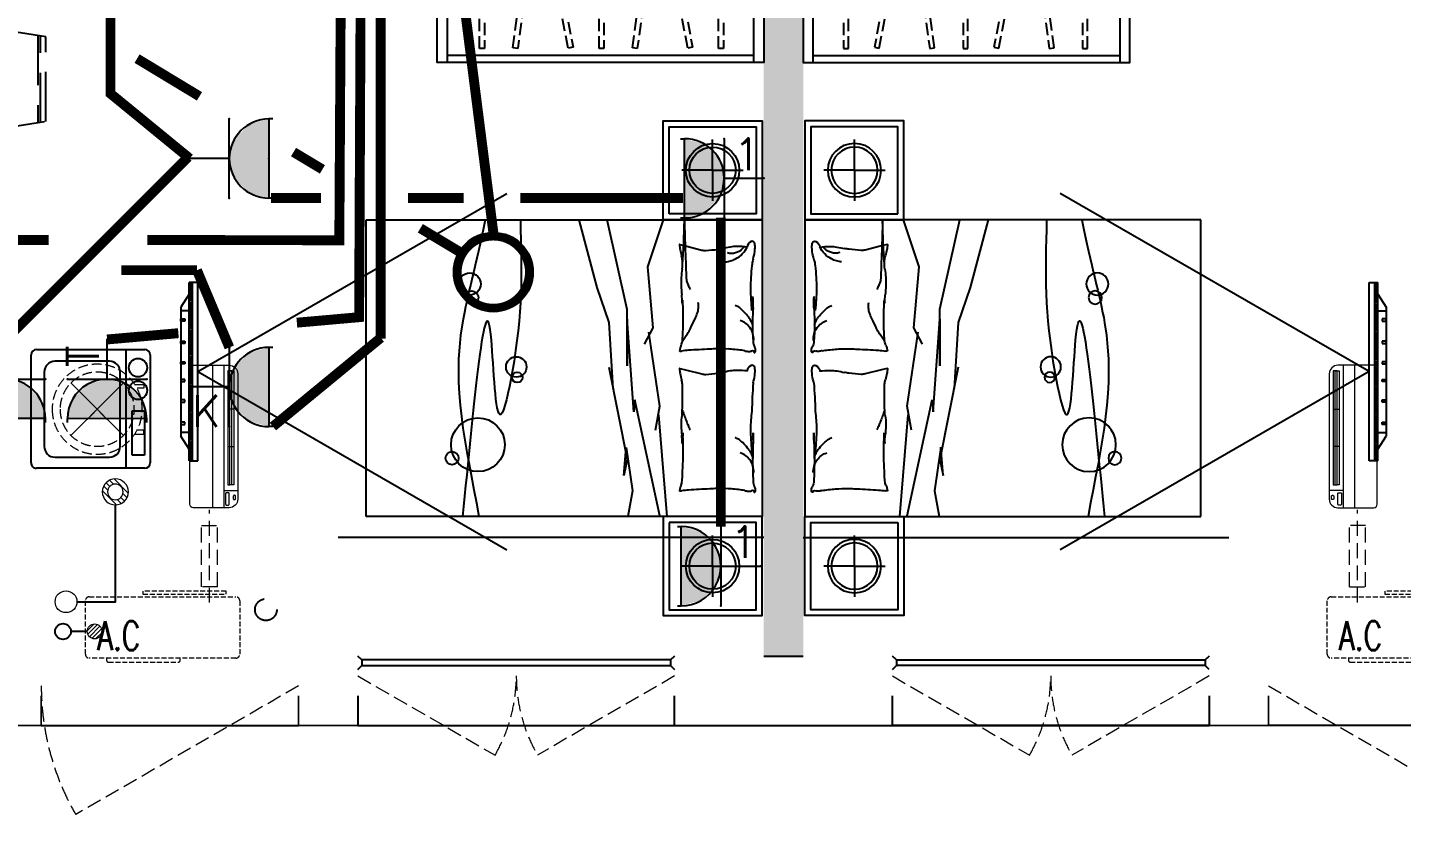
# Model space of a CAD drawing. Extents: x 5031545 to 5313844, y -886381 to -283477.
# Drawn here: x 5252972 to 5259914, y -788064 to -784087 of the extents above; entities that cross this region are included whole.
import ezdxf
from ezdxf.enums import TextEntityAlignment as Align

# ---------------------------------------------------------------- set-up
doc = ezdxf.new("R2010")
doc.units = 0
doc.header["$LTSCALE"] = 1000
doc.header["$MEASUREMENT"] = 0
for name, pattern in [('$1$DASH', [0.35, 0.25, -0.1]), ('3.5方案汇报，与郭总、侯月琴确定户型_t8$0$高层_t8$0$DASH', [0.35, 0.25, -0.1]), ('A户型$0$DASH', [0.35, 0.25, -0.1]), ('DASH', [0.35, 0.25, -0.1]), ('HIDDEN', [0.375, 0.25, -0.125])]:
    doc.linetypes.add(name, pattern=pattern)
doc.layers.get('0').update_dxf_attribs({"linetype": 'CONTINUOUS'})
for name, color, linetype in [('$RECOVER_210609100354-0', 7, 'CONTINUOUS'), ('$RECOVER_210609100354-25', 7, 'CONTINUOUS'), ('3-栏杆1', 252, 'CONTINUOUS'), ('3.5方案汇报，与郭总、侯月琴确定户型_t8$0$2020.03.04 -1安徽标准化洋房户型(UA）_t8_t8$0$A-家具-FURN', 251, 'CONTINUOUS'), ('3.5方案汇报，与郭总、侯月琴确定户型_t8$0$2020.03.04 -1安徽标准化洋房户型(UA）_t8_t8$0$fur', 252, 'CONTINUOUS'), ('3.5方案汇报，与郭总、侯月琴确定户型_t8$0$2020.03.04 -1安徽标准化洋房户型(UA）_t8_t8$0$FURN', 252, 'CONTINUOUS'), ('3.5方案汇报，与郭总、侯月琴确定户型_t8$0$2020.03.04 -1安徽标准化洋房户型(UA）_t8_t8$0$看线', 154, 'CONTINUOUS'), ('3.5方案汇报，与郭总、侯月琴确定户型_t8$0$高层_t8$0$LS-家具-LB', 8, 'CONTINUOUS'), ('5fur', 175, 'CONTINUOUS'), ('EQUIP-插座', 3, 'CONTINUOUS'), ('EQUIP-照明', 3, 'CONTINUOUS'), ('LS-家具-LB', 8, 'CONTINUOUS'), ('LVTRY', 252, 'CONTINUOUS'), ('VPIPE-凝结', 150, 'CONTINUOUS'), ('VPIPE-雨水', 4, 'DASH'), ('WIRE-安防', 4, 'CONTINUOUS'), ('WIRE-插座', 2, 'CONTINUOUS'), ('WIRE-照明', 2, 'CONTINUOUS'), ('保温', 6, 'CONTINUOUS'), ('看线', 185, 'CONTINUOUS')]:
    doc.layers.add(name, color=color, linetype=linetype)
for name, color, linetype, lineweight in [('EQUIP_地漏', 7, 'CONTINUOUS', 18), ('VPIPE-废水', 31, 'TG_F', 18), ('WINDOW', 146, 'CONTINUOUS', 20), ('平面-空调室内机', 176, 'CONTINUOUS', 9), ('平面-空调预留孔', 252, 'CONTINUOUS', 15)]:
    doc.layers.add(name, color=color, linetype=linetype, lineweight=lineweight)
doc.styles.add('_TCH_DIM', font='SIMPLEX', dxfattribs={"bigfont": 'GBCBIG'})
doc.styles.add('_TEL_DIM', font='simplex.shx', dxfattribs={"width": 0.8, "height": 3.5, "bigfont": 'hztxt.shx'})
doc.styles.get("Standard").update_dxf_attribs({"font": 'gbenor.shx', "bigfont": 'gbcbig.shx'})
doc.styles.add('TG_LINETYPE', font='SIMPLEX', dxfattribs={"width": 0.8, "height": 3, "bigfont": 'HZTXT'})
doc.linetypes.add('TG_F', pattern='A,2,-0.3,["F",TG_LINETYPE,S=0.1,R=0,X=-0.23,Y=-0.15],0', length=2.3)

# ---------------------------------------------------------------- blocks, each defined once
blk = doc.blocks.new('$equip$00001150')
at = {"const_width": 0.1}
blk.add_lwpolyline([(-0.45, 0, 1), (0.45, 0, 1)], format="xyb", close=True, dxfattribs=at)
blk.add_circle((0, 0), 0.5)
at = {"flags": 9}
blk.add_attdef('A', (0, 0), '', height=0.00002, dxfattribs=at)
blk = doc.blocks.new('$equip$00001237')
for p, q in [((-0.5, 1.05), (-0.5, 1)), ((0.5, 1.05), (0.5, 1)), ((-0.5, 1), (0.5, 1)), ((0.5, 0.5), (-0.5, 0.5)), ((0, 0.5), (0, 0))]:
    blk.add_line(p, q)
blk.add_arc((0, 1), 0.5, 180, 0)
for p in [(0, 1), (-0.5, 0.5), (0.5, 0.5), (0, 0)]:
    blk.add_point(p)
for points in [[(0.433, 0.75), (-0.433, 0.75), (0.5, 1), (-0.5, 1)], [(0.25, 0.567), (-0.25, 0.567), (0.433, 0.75), (-0.433, 0.75)], [(0, 0.5), (0, 0.5), (0.25, 0.567), (-0.25, 0.567)]]:
    blk.add_solid(points)
at = {"flags": 9}
blk.add_attdef('A', (0, 0), '', height=0.00002, dxfattribs=at)
blk = doc.blocks.new('$equip$00001764')
for p, q in [((-0.5, 1.05), (-0.5, 1)), ((0.5, 1.05), (0.5, 1)), ((-0.5, 1), (0.5, 1)), ((0.5, 0.5), (-0.5, 0.5)), ((0, 0.5), (0, 0))]:
    blk.add_line(p, q)
blk.add_arc((0, 1), 0.5, 180, 0)
for p in [(-0.5, 0.5), (0.5, 0.5), (0, 0)]:
    blk.add_point(p)
for points in [[(0.433, 0.75), (-0.433, 0.75), (0.5, 1), (-0.5, 1)], [(0.25, 0.567), (-0.25, 0.567), (0.433, 0.75), (-0.433, 0.75)], [(0, 0.5), (0, 0.5), (0.25, 0.567), (-0.25, 0.567)]]:
    blk.add_solid(points)
at = {"color": 7, "style": '_TEL_DIM'}
blk.add_attdef('$TEXT$', text='', height=0.4, dxfattribs=at).set_placement((0.303, 0.211), align=Align.MIDDLE_CENTER)
at = {"color": 7, "style": '_TEL_DIM', "flags": 1}
blk.add_attdef('A', text='', height=0.00002, dxfattribs=at).set_placement((0, 0), align=Align.MIDDLE_CENTER)
blk = doc.blocks.new('RECTANG')
for p, q in [((1, 1), (0, 1)), ((0, 1), (0, 0)), ((1, 0), (1, 1)), ((0, 0), (1, 0))]:
    blk.add_line(p, q)
blk = doc.blocks.new('洗衣机')
at = {"layer": 'LVTRY'}
for p, q in [((3791567.4, 243472.1), (3791021, 243472.1)), ((3791116.5, 243472.1), (3791116.5, 242871.5)), ((3790993.7, 243444.5), (3790993.7, 242899.1)), ((3791199, 243412.7), (3791474.9, 243412.7)), ((3791594.6, 242899.1), (3791594.6, 243444.5)), ((3791145.1, 242982.5), (3791145.1, 243358)), ((3791528.8, 243358), (3791528.8, 242982.5)), ((3791474.9, 242927.8), (3791199, 242927.8)), ((3791021, 242871.5), (3791567.4, 242871.5))]:
    blk.add_line(p, q, dxfattribs=at)
at = {"layer": 'LVTRY', "extrusion": (0, 0, -1)}
for centre, major_axis, start_param, end_param in [((3791021, 243444.5), (0, 27.6), -1.570796, 0), ((3791567.4, 243444.5), (0, 27.6), 0, 1.570796), ((3791055.1, 243379.8), (0, 46.9), 3.141593, 9.424778), ((3791199, 243358), (0, 54.7), 4.712389, 6.283185), ((3791474.9, 243358), (0, 54.7), 0, 1.570796), ((3791055.1, 243265.7), (0, 46.9), 3.141593, 9.424778), ((3791199, 242982.5), (0, 54.7), 3.141593, 4.712389), ((3791474.9, 242982.5), (0, 54.7), 1.570796, 3.141593), ((3791021, 242899.1), (0, 27.6), 3.141593, 4.712389), ((3791567.4, 242899.1), (0, 27.6), 1.570796, 3.141593)]:
    blk.add_ellipse(centre, major_axis=major_axis, ratio=0.986385, start_param=start_param, end_param=end_param, dxfattribs=at)
at = {"layer": 'LVTRY', "xscale": 63.25620569481588, "yscale": 224.5369532744355, "zscale": 64.12934308941763, "rotation": 180}
blk.add_blockref('RECTANG', (3791085.2, 243162.4), dxfattribs=at)
blk = doc.blocks.new('dnfhfn')
at = {"color": 252, "linetype": '$1$DASH', "ltscale": 0.2}
for p, q in [((101.9, 462.7, 0), (121.9, 462.7, 0)), ((101.9, 417.2, 0), (101.9, 462.7, 0)), ((121.9, 462.7, 0), (121.9, 429, 0)), ((353.1, 462.7, 0), (333.1, 462.7, 0)), ((333.1, 462.7, 0), (333.1, 429, 0)), ((353.1, 417.2, 0), (353.1, 462.7, 0))]:
    blk.add_line(p, q, dxfattribs=at)
at = {"color": 252, "linetype": '$1$DASH', "ltscale": 0.2, "elevation": 0}
for points in [[(94.9, 360.1), (94.9, 360.1), (360.1, 94.9), (360.1, 94.9)], [(360.1, 360.1), (94.9, 94.9), (94.9, 94.9), (360.1, 360.1)]]:
    blk.add_lwpolyline(points, close=True, dxfattribs=at)
at = {"color": 252, "linetype": '$1$DASH', "ltscale": 0.2}
for radius in [227.5, 187.5]:
    blk.add_circle((227.5, 227.5, 0), radius, dxfattribs=at)
blk = doc.blocks.new('ASDFSD')
at = {"layer": '3-栏杆1', "color": 5}
for p, q in [((681762.6, 334937.5), (681742.3, 334955.3)), ((681742.3, 334955.3), (681762.6, 334937.5)), ((683322.1, 334937.5), (683342.3, 334955.3)), ((683342.3, 334955.3), (683322.1, 334937.5)), ((681742.3, 334888.4), (681762.6, 334908.3)), ((683322.1, 334937.5), (681762.6, 334937.5)), ((681762.6, 334937.5), (681762.6, 334908.3)), ((681762.6, 334908.2), (683322.1, 334908.2)), ((683322.1, 334937.5), (683322.1, 334908.3)), ((683322.1, 334908.3), (683342.3, 334888.4)), ((683342.3, 334888.4), (683322.1, 334908.3))]:
    blk.add_line(p, q, dxfattribs=at)
blk = doc.blocks.new('$TwtSys$00000543')
at = {"color": 252}
for p, q in [((-93.6, -8.5), (8.5, 93.6)), ((-8.5, -93.6), (93.6, 8.5)), ((12.5, 55), (41.7, 84.2)), ((39.9, 39.9), (66.5, 66.5)), ((55, 12.5), (84.2, 41.7)), ((-84.2, -41.7), (-55, -12.5)), ((-66.5, -66.5), (-39.9, -39.9)), ((-41.7, -84.2), (-12.5, -55))]:
    blk.add_line(p, q, dxfattribs=at)
for radius in [94, 56.4]:
    blk.add_circle((0, 0), radius, dxfattribs=at)
blk = doc.blocks.new('dongkong')
at = {"layer": '平面-空调预留孔', "color": 8, "linetype": 'HIDDEN', "ltscale": 0.3}
for p, q in [((-603796, 210899.9), (-603796, 210431.5)), ((-603836, 210821), (-603836, 210510.8)), ((-603836, 210821), (-603756, 210821)), ((-603756, 210821), (-603756, 210510.8))]:
    blk.add_line(p, q, dxfattribs=at)
blk.add_lwpolyline([(-603756, 210510.8), (-603836, 210510.8)], dxfattribs=at)
blk = doc.blocks.new('A$C001338C2')
at = {"color": 8}
for p, q in [((845, 303.6), (55, 303.6)), ((109.1, 214.8), (109.1, 303.6)), ((0, 248.6), (0, 22)), ((900, 22), (900, 248.6)), ((22, 0), (878, 0))]:
    blk.add_line(p, q, dxfattribs=at)
at = {"color": 8, "lineweight": 5}
for p, q in [((864.6, 278.7), (144.5, 278.7)), ((144.5, 278.7), (144.5, 265.8)), ((387, 278.7), (144.5, 278.7)), ((144.5, 278.7), (144.5, 252.9)), ((144.5, 265.8), (864.6, 265.8)), ((387, 239.9), (387, 278.7)), ((864.6, 278.7), (622, 278.7)), ((622, 278.7), (622, 239.9)), ((864.6, 252.9), (864.6, 278.7)), ((864.6, 265.8), (864.6, 239.9)), ((900, 214.8), (0, 214.8)), ((144.5, 239.9), (144.5, 252.9)), ((144.5, 252.9), (864.6, 252.9)), ((864.6, 239.9), (144.5, 239.9)), ((622, 239.9), (387, 239.9)), ((900, 143.2), (0, 143.2))]:
    blk.add_line(p, q, dxfattribs=at)
at = {"color": 8}
for points in [[(73.1, 275), (56.8, 275, -0.414214), (51.3, 280.5), (51.3, 283.4, -0.414214), (56.8, 288.9), (73.1, 288.9, -0.414214), (78.6, 283.4), (78.6, 280.5, -0.414214)], [(89.2, 226.4), (22.2, 226.4, -0.414214), (16.7, 231.9), (16.7, 243.1, -0.414214), (22.2, 248.6), (89.2, 248.6, -0.414214), (94.7, 243.1), (94.7, 231.9, -0.414214)]]:
    blk.add_lwpolyline(points, format="xyb", close=True, dxfattribs=at)
for centre, radius, start, end in [((55, 248.6), 55, 90, 180), ((845, 248.6), 55, 360, 90), ((22, 22), 22, 180, 270), ((878, 22), 22, 270, 360)]:
    blk.add_arc(centre, radius, start, end, dxfattribs=at)
blk = doc.blocks.new('$TwtSys$00000141')
at = {"color": 1}
for p, q in [((-47.1, 3.8), (-5, 45.9)), ((-47.1, 3.8), (-5, 45.9)), ((-43.6, -17.5), (17.5, 43.6)), ((-43.6, -17.5), (17.5, 43.6)), ((-33.2, -33.2), (33.2, 33.2)), ((-33.2, -33.2), (33.2, 33.2)), ((-16.2, -43.5), (43.8, 16.4)), ((-16.2, -43.5), (43.8, 16.4)), ((5.7, -46.1), (46.1, -5.7)), ((5.7, -46.1), (46.1, -5.7))]:
    blk.add_line(p, q, dxfattribs=at)
blk.add_circle((0, 0), 47, dxfattribs=at)
blk.add_circle((0, 0), 47, dxfattribs=at)
blk = doc.blocks.new('rtyryrtyeeretee')
at = {"layer": '平面-空调预留孔', "color": 252, "linetype": 'DASH', "ltscale": 0.1}
for p, q in [((669748.9, 343882), (669748.9, 343872)), ((669758.9, 343862), (670111.7, 343862)), ((670121.7, 343872), (670121.7, 343882))]:
    blk.add_line(p, q, dxfattribs=at)
blk.add_lwpolyline([(670402, 343882), (669662, 343882, -0.414214), (669642, 343902), (669642, 344172, -0.414214), (669662, 344192), (670402, 344192, -0.414214), (670422, 344172), (670422, 343902, -0.414214)], format="xyb", close=True, dxfattribs=at)
blk.add_lwpolyline([(670352.8, 344221.1), (669933, 344221.1), (669933, 344206), (670352.8, 344206)], close=True, dxfattribs=at)
for centre, start, end in [((669758.9, 343872), 180, 270), ((670111.7, 343872), 270, 0)]:
    blk.add_arc(centre, 10, start, end, dxfattribs=at)
at = {"layer": '平面-空调预留孔', "color": 252, "linetype": 'DASH', "ltscale": 0.1, "style": '_TCH_DIM', "width": 0.705882}
blk.add_text('A.C', height=146.88, dxfattribs=at).set_placement((669701.4, 343921.6))
blk = doc.blocks.new('VDVDVDCZSCCS')
at = {"layer": '保温', "linetype": 'Continuous', "ltscale": 10}
h = blk.add_hatch(dxfattribs=at)
h.set_pattern_fill('HEX', color=251, scale=10, angle=90, style=0)
h.set_pattern_definition([(90, (0, 0), (-16.49778, 1e-15), [9.525, -19.05]), (210, (0, 0), (8.24889, -14.2874966), [9.525, -19.05]), (150, (6e-16, 9.525), (-8.24889, -14.2874966), [9.525, -19.05])])
h.paths.add_polyline_path([(548416.7, 364923.7), (548616.7, 364923.7), (548616.7, 368523.7), (548416.7, 368523.7)])
at = {"layer": '保温', "color": 251, "linetype": 'Continuous', "ltscale": 10}
blk.add_line((548416.6, 364923.7), (548616.6, 364923.7), dxfattribs=at)
blk = doc.blocks.new('VDGVDVXVE')
at = {"layer": '5fur', "color": 252, "linetype": 'A户型$0$DASH'}
for p, q in [((584026.5, 365793), (584026.5, 365353.8)), ((584039.8, 365356), (584039.8, 365790.9))]:
    blk.add_line(p, q, dxfattribs=at)
blk.add_lwpolyline([(583813.2, 365320.6), (584066.5, 365360.2), (584066.5, 365786.9), (583813.1, 365826.4)], dxfattribs=at)
blk = doc.blocks.new('3.5方案汇报，与郭总、侯月琴确定户型_t8$0$2020.03.04 -1安徽标准化洋房户型(UA）_t8_t8$0$A-F-Bed1500-4')
for p, q in [((-750, 0), (750, 0)), ((-750, -2000), (-750, 0)), ((750, 0), (750, -2000)), ((750, -2000), (-750, -2000))]:
    blk.add_line(p, q)
at = {"color": 251}
for p, q in [((-617.8, -386.2), (-597.1, -303.6)), ((8.5, -386.2), (29.2, -303.6)), ((-625.3, -416.2), (-617.8, -386.2)), ((1, -416.2), (8.5, -386.2)), ((750, -478.8), (236.2, -522.2)), ((-511.9, -577.2), (-750, -498.5)), ((-203.9, -549.7), (-511.9, -577.2)), ((-121.4, -593.7), (-203.9, -549.7)), ((192.2, -516.7), (-181.9, -571.7)), ((746.3, -516.7), (159.2, -643.1)), ((313.2, -538.7), (192.2, -516.7)), ((-297.4, -681.6), (-750, -781.9)), ((-11.3, -681.6), (-297.4, -681.6)), ((219.7, -648.6), (-247.9, -681.6)), ((-247.9, -681.6), (-11.3, -681.6)), ((-5.8, -775.1), (461.8, -681.6)), ((159.2, -643.1), (219.7, -648.6)), ((399.8, -687.1), (619.8, -654.1)), ((542.8, -698.1), (399.8, -687.1)), ((461.8, -681.6), (542.8, -698.1)), ((619.8, -654.1), (750, -678.8)), ((-231.4, -775.1), (103.3, -753.3)), ((-407.4, -835.5), (-231.4, -775.1)), ((-750, -926.6), (-407.4, -835.5))]:
    blk.add_line(p, q, dxfattribs=at)
for points in [[(-221.2, -48.4, 0.027842), (-245, -59.1, 0.048685), (-257.6, -67.1, 0.023666), (-285.5, -91.5, 0.031223), (-304.5, -112.2, 0.046801), (-309.6, -119.9, 0.023191), (-317.6, -136.6)], [(-139.2, -42.8, 0.088153), (-173.8, -46.3, 0.088153), (-205, -61.5, 0.077547), (-226.6, -83.1, 0.077547), (-240.7, -110.3)], [(-135.5, -403.1, 0.016108), (-174.4, -376.8, 0.024599), (-201.2, -361.8, 0.009477), (-250.3, -338.5, 0.015937), (-280.1, -326.1, 0.072521), (-296.4, -322.5, 0.033339), (-332.7, -322.4)], [(-521.7, -401.5, 0.009729), (-744.4, -392.5, 0.002723), (-441.6, -382.4, 0.007971), (-419.8, -373.4, 0.007971), (-398.4, -363.6)], [(213.5, -401.5, 0.009729), (240.8, -392.5, 0.009729), (267.7, -382.4, 0.007971), (289.4, -373.4, 0.007971), (310.9, -363.6)]]:
    blk.add_lwpolyline(points, format="xyb", dxfattribs=at)
for centre, radius in [((-6.3, -1241.9), 51.6), ((46.1, -1236.6), 26.2), ((386.6, -1435.5), 135.8), ((-425.4, -1477.4), 55.7), ((-357.3, -1467), 33.5), ((454.7, -1566.4), 33.1)]:
    blk.add_circle(centre, radius, dxfattribs=at)
for centre, radius, start, end in [((-628.3, -50), 13.1, 101.27238, 206.58052), ((-609.5, -40.6), 34.2, 206.58052, 265.59979), ((-613.2, -125.8), 90.4, 90, 101.27238), ((-613.2, -196.5), 161.1, 81.56281, 90), ((-634.3, -338.6), 304.8, 74.25602, 81.56281), ((-485.9, 187.9), 242.2, 254.25602, 262.45315), ((-402.1, 1074.8), 1132.9, 264.1433, 270.00126), ((-402.1, 990.8), 1049, 270, 276.0867), ((-335.3, -196.9), 152.4, 92.53859, 100.18988), ((-468.1, -1934), 1890.1, 84.61873, 86.78996), ((-329.2, -334), 289.7, 85.19815, 92.53859), ((-231.9, 824.8), 873.2, 265.19815, 269.42426), ((-225.6, 1445.8), 1494.3, 269.42426, 271.90789), ((-203.2, 772.7), 820.8, 271.90789, 275.25919), ((-132.9, 9.1), 53.9, 275.25919, 300.65125), ((-90.7, -62.2), 28.9, 85.69746, 120.65125), ((-90.4, -58.4), 25.1, 68.2117, 85.69746), ((-72.2, -48.6), 15.6, 158.0096, 201.42098), ((-82.7, -44.4), 4.28, 78.10694, 158.0096), ((-117.3, -66.3), 32.8, 351.86652, 21.42098), ((-81.3, -37.9), 2.32, 258.10694, 19.56397), ((-82.4, -38.3), 3.42, 19.56397, 68.2117), ((-2.1, -50), 13.1, 101.27238, 206.58052), ((16.8, -40.6), 34.2, 206.58052, 265.59979), ((13, -125.8), 90.4, 90, 101.27238), ((13, -196.5), 161.1, 81.56281, 90), ((-8, -338.6), 304.8, 74.25602, 81.56281), ((347.8, 4073.2), 4127.5, 266.20601, 268.19145), ((307.2, 624.5), 682.7, 262.45315, 270), ((307.2, 990.8), 1049, 270, 276.0867), ((338.9, -334), 289.7, 85.19815, 92.53859), ((498.7, 6156.8), 6203.8, 268.40567, 269.60458), ((436.3, 824.8), 873.2, 265.19815, 269.42426), ((653.8, -374.1), 391.6, 128.38857, 133.81151), ((458.3, -127.3), 76.8, 117.23959, 128.38857), ((362.3, 474.1), 529.3, 276.0867, 280.18988), ((530.3, -267.1), 234, 110.86028, 117.23959), ((442.5, 1445.8), 1494.3, 269.42426, 271.90789), ((521.6, -141.7), 99.2, 126.08636, 143.82335), ((521.6, -141.7), 99.2, 105.93524, 126.08636), ((443.4, 2582.7), 2630.7, 271.06466, 272.93655), ((521.6, -141.7), 99.2, 85.78412, 105.93524), ((573.2, 9.1), 53.9, 275.25919, 300.65125), ((615.4, -62.2), 28.9, 85.69746, 120.65125), ((615.7, -58.4), 25.1, 68.2117, 85.69746), ((633.9, -48.6), 15.6, 158.0096, 201.42098), ((588.9, -66.3), 32.8, 351.86652, 21.42098), ((623.5, -44.4), 4.28, 78.10694, 158.0096), ((624.8, -37.9), 2.32, 258.10694, 19.56397), ((623.8, -38.3), 3.42, 19.56397, 68.2117), ((-123.4, -127.8), 491.8, 173.76764, 180), ((-411.2, -127.8), 204, 180, 189.68437), ((-666.9, -163.1), 89.9, 41.44291, 53.73593), ((-676.3, -199.1), 139.9, 45.09762, 62.79641), ((-639, -138.5), 52.6, 25.35512, 41.44291), ((-728, -180.6), 151.1, 21.81492, 25.35512), ((-778.6, -200.9), 205.6, 18.7799, 21.81492), ((-637.1, -152.8), 56.2, 0, 18.7799), ((-676.3, -199.1), 139.9, 27.39883, 45.09762), ((-676.3, -199.1), 139.9, 16.51498, 27.39883), ((814.4, -224.8), 913.1, 172.3191, 176.63125), ((106.1, -129.3), 198.3, 167.89054, 172.3191), ((-328.3, -36.1), 246, 347.89054, 351.86652), ((502.9, -127.8), 491.8, 173.76764, 180), ((215.1, -127.8), 204, 180, 189.68437), ((534.8, -214.8), 200.2, 151.68324, 156.99723), ((402, -143.2), 49.3, 140.96506, 151.68324), ((538.6, -254), 225.2, 133.81151, 140.96506), ((521.6, -141.7), 99.2, 143.82335, 161.56035), ((1520.6, -224.8), 913.1, 172.3191, 176.63125), ((812.3, -129.3), 198.3, 167.89054, 172.3191), ((377.8, -36.1), 246, 347.89054, 351.86652), ((257.2, -13.7), 882, 189.68437, 192.19838), ((-914.9, -267.1), 317.1, 8.00505, 12.19838), ((-672.5, -152.8), 91.5, 345.31489, 0), ((-676.3, -199.1), 139.9, 5.63113, 16.51498), ((580.5, -211.1), 678.7, 176.63125, 181.63309), ((883.5, -13.7), 882, 189.68437, 192.19838), ((-288.6, -267.1), 317.1, 8.00505, 12.19838), ((1286.7, -211.1), 678.7, 176.63125, 181.63309), ((-1253.2, -314.6), 658.8, 2.66488, 8.00505), ((1266.7, -191.5), 1365.2, 181.63309, 183.05496), ((13519.6, 462.4), 13635.6, 183.05496, 183.50486), ((-627, -314.6), 658.8, 2.66488, 8.00505), ((1972.9, -191.5), 1365.2, 181.63309, 183.05496), ((14225.8, 462.4), 13635.6, 183.05496, 183.50486), ((-662.8, -287.2), 67.7, 345.95481, 2.66488), ((-36.5, -287.2), 67.7, 345.95481, 2.66488), ((-624.4, -416.4), 0.917, 165.95506, 274.08294), ((-643.6, -147.3), 270.8, 274.08294, 279.4841), ((-636.8, -187.8), 229.7, 279.4841, 287.38641), ((-532.4, -521.2), 119.7, 96.43405, 107.38641), ((-529.5, -547.2), 145.9, 78.44144, 96.43405), ((-433.2, 75.2), 484.2, 262.03917, 271.8979), ((-484.5, 994.5), 1404.8, 272.74906, 274.61758), ((-273.5, -1618.3), 1216.5, 92.60963, 94.61758), ((-244.8, -6117.7), 5718.5, 89.71346, 90.97038), ((-321, -340.7), 62.9, 250.78629, 262.77597), ((-222.1, -1563.3), 1164, 86.42603, 89.71346), ((-158.6, -547.2), 145.9, 77.13096, 86.42603), ((-136.2, -449.1), 45.3, 62.71588, 77.13096), ((-80.3, -340.6), 76.7, 242.71588, 253.77885), ((-77.3, -330.3), 87.5, 253.77885, 262.87961), ((230.2, -351.5), 321.2, 183.50486, 189.99836), ((-87.9, -415.8), 1.32, 262.87961, 343.30223), ((-105.2, -410.6), 19.3, 343.30223, 9.99836), ((1.9, -416.4), 0.917, 165.95506, 274.08294), ((-17.3, -147.3), 270.8, 274.08294, 279.4841), ((-10.6, -187.8), 229.7, 279.4841, 287.38641), ((93.9, -521.2), 119.7, 96.43405, 107.38641), ((135.8, -2065.3), 1664, 86.58211, 91.90513), ((281, -178.9), 230.1, 258.44144, 272.74906), ((224.7, 994.5), 1404.8, 272.74906, 274.61758), ((423.3, -6117.7), 5718.5, 89.71346, 90.97038), ((412.3, 653.9), 1057.4, 265.3453, 268.26839), ((435.7, -1618.3), 1216.5, 92.60963, 94.61758), ((446.1, -1563.3), 1164, 86.42603, 89.71346), ((495.2, -1386.3), 985.1, 85.05951, 88.63568), ((570, -449.1), 45.3, 62.71588, 77.13096), ((625.9, -340.6), 76.7, 242.71588, 253.77885), ((628.9, -330.3), 87.5, 253.77885, 262.87961), ((936.3, -351.5), 321.2, 183.50486, 189.99836), ((618.2, -415.8), 1.32, 262.87961, 343.30223), ((601, -410.6), 19.3, 343.30223, 9.99836)]:
    blk.add_arc(centre, radius, start, end, dxfattribs=at)
for points, knots in [([(-750, -1220.9), (-476.8, -1214.8), (-219.5, -1206.6), (406.7, -1343.6), (-750, -1378.3), (203.9, -1456.5), (750, -1514.1)], [0, 0, 0, 0, 692.785923, 915.160849, 1290.08623, 2337.669759, 2337.669759, 2337.669759, 2337.669759]), ([(-750, -1398.9), (-520.4, -1444.7), (-9, -1599.5), (374.4, -1500.2), (750, -1430.3)], [0, 0, 0, 0, 470.099243, 1589.098475, 1589.098475, 1589.098475, 1589.098475])]:
    blk.add_open_spline(points, degree=3, knots=knots, dxfattribs=at)
blk = doc.blocks.new('3.5方案汇报，与郭总、侯月琴确定户型_t8$0$2020.03.04 -1安徽标准化洋房户型(UA）_t8_t8$0$VCBCXVBCXVBV')
at = {"color": 251}
for p, q in [((212022, 120965.5), (212022, 121120.5)), ((212022, 120965.5), (211867, 120965.5)), ((212022, 120965.5), (212022, 120810.5)), ((212022, 120965.5), (212177, 120965.5)), ((212022, 118965.5), (212022, 119120.5)), ((212022, 118965.5), (211867, 118965.5)), ((212022, 118965.5), (212022, 118810.5)), ((212022, 118965.5), (212177, 118965.5))]:
    blk.add_line(p, q, dxfattribs=at)
for points in [[(211772, 120715.5), (211772, 121215.5), (212272, 121215.5), (212272, 120715.5)], [(211772, 119215.5), (211772, 118715.5), (212272, 118715.5), (212272, 119215.5)]]:
    blk.add_lwpolyline(points, close=True)
for points in [[(211802, 120745.5), (211802, 121185.5), (212242, 121185.5), (212242, 120745.5)], [(211802, 119185.5), (211802, 118745.5), (212242, 118745.5), (212242, 119185.5)]]:
    blk.add_lwpolyline(points, close=True, dxfattribs=at)
for centre in [(212022, 120965.5), (212022, 118965.5)]:
    blk.add_circle(centre, 135)
for centre in [(212022, 120965.5), (212022, 118965.5)]:
    blk.add_circle(centre, 117, dxfattribs=at)
at = {"layer": '3.5方案汇报，与郭总、侯月琴确定户型_t8$0$2020.03.04 -1安徽标准化洋房户型(UA）_t8_t8$0$A-家具-FURN', "rotation": 270}
blk.add_blockref('3.5方案汇报，与郭总、侯月琴确定户型_t8$0$2020.03.04 -1安徽标准化洋房户型(UA）_t8_t8$0$A-F-Bed1500-4', (212272, 119965.5), dxfattribs=at)
blk = doc.blocks.new('3.5方案汇报，与郭总、侯月琴确定户型_t8$0$2020.03.04 -1安徽标准化洋房户型(UA）_t8_t8$0$sdfgsdfgsdfg')
at = {"layer": '3.5方案汇报，与郭总、侯月琴确定户型_t8$0$2020.03.04 -1安徽标准化洋房户型(UA）_t8_t8$0$FURN'}
h = blk.add_hatch(dxfattribs=at)
h.set_pattern_fill('ANSI31', color=256, scale=100, angle=225, style=0)
h.set_pattern_definition([(360, (-130272.125, -44238.089), (4e-15, 9.152), [])])
h.paths.add_polyline_path([(-68957.8, -54984.3), (-68957.8, -54178.9), (-68972, -54178.9), (-68972, -54984.3)])
for p, q in [((-68997.5, -54581.6), (-70393.9, -53775.4)), ((-68957.8, -54178.9), (-68997.5, -54178.9)), ((-68997.5, -54178.9), (-68997.5, -54984.3)), ((-68972, -54178.9), (-68972, -54984.3)), ((-68957.8, -54178.9), (-68957.8, -54984.3)), ((-68957.8, -54230.8), (-68920, -54290.5)), ((-68920, -54872.7), (-68920, -54290.5)), ((-68957.8, -54306.5), (-68920, -54306.5)), ((-68937.6, -54343.1), (-68937.6, -54352.6)), ((-68920, -54343.1), (-68937.6, -54343.1)), ((-68937.6, -54352.6), (-68920, -54352.6)), ((-68920, -54352.6), (-68920, -54343.1)), ((-68937.6, -54444.2), (-68937.6, -54453.8)), ((-68920, -54444.2), (-68937.6, -54444.2)), ((-68937.6, -54453.8), (-68920, -54453.8)), ((-68920, -54453.8), (-68920, -54444.2)), ((-68937.6, -54536.4), (-68937.6, -54546)), ((-68920, -54536.4), (-68937.6, -54536.4)), ((-68920, -54546), (-68920, -54536.4)), ((-68997.5, -54581.6), (-70393.9, -55387.8)), ((-68937.6, -54546), (-68920, -54546)), ((-68937.6, -54626.8), (-68937.6, -54617.2)), ((-68937.6, -54617.2), (-68920, -54617.2)), ((-68920, -54626.8), (-68937.6, -54626.8)), ((-68920, -54617.2), (-68920, -54626.8)), ((-68937.6, -54719), (-68937.6, -54709.4)), ((-68937.6, -54709.4), (-68920, -54709.4)), ((-68920, -54719), (-68937.6, -54719)), ((-68920, -54709.4), (-68920, -54719)), ((-68937.6, -54820.1), (-68937.6, -54810.6)), ((-68937.6, -54810.6), (-68920, -54810.6)), ((-68920, -54820.1), (-68937.6, -54820.1)), ((-68920, -54810.6), (-68920, -54820.1)), ((-68957.8, -54856.7), (-68920, -54856.7)), ((-68957.8, -54932.4), (-68920, -54872.7)), ((-68997.5, -54984.3), (-68957.8, -54984.3))]:
    blk.add_line(p, q, dxfattribs=at)
blk = doc.blocks.new('*U177')
at = {"layer": '3.5方案汇报，与郭总、侯月琴确定户型_t8$0$高层_t8$0$LS-家具-LB'}
for p, q in [((50, -280), (50, -263.4)), ((50, -263.4), (60.2, -263.4)), ((60.2, -263.4), (60.2, -280)), ((67.8, -313.4), (67.8, -267.1)), ((67.8, -267.1), (72.2, -267.1)), ((72.2, -267.1), (72.2, -313.4)), ((1577.8, -267.1), (1577.8, -313.4)), ((1582.2, -267.1), (1577.8, -267.1)), ((1582.2, -313.4), (1582.2, -267.1)), ((1589.8, -263.4), (1589.8, -280)), ((1600, -263.4), (1589.8, -263.4)), ((1600, -280), (1600, -263.4)), ((67.8, -280), (50, -280)), ((50, -280), (67.8, -280)), ((60.2, -280), (50, -280)), ((67.8, -300.5), (50, -300.5)), ((50, -300.5), (67.8, -300.5)), ((50, -300.5), (50, -317.1)), ((60.2, -300.5), (50, -300.5)), ((50, -317.1), (60.2, -317.1)), ((60.2, -317.1), (60.2, -300.5)), ((72.2, -313.4), (67.8, -313.4)), ((72.1, -280), (1577.8, -280)), ((72.1, -300.5), (1577.8, -300.5)), ((1577.8, -313.4), (1582.2, -313.4)), ((1582.2, -280), (1600, -280)), ((1582.2, -300.5), (1600, -300.5)), ((1589.8, -280), (1600, -280)), ((1589.8, -300.5), (1600, -300.5)), ((1589.8, -317.1), (1589.8, -300.5)), ((1600, -317.1), (1589.8, -317.1)), ((1600, -300.5), (1600, -317.1)), ((50, -565), (1600, -565)), ((50, -600), (1600, -600))]:
    blk.add_line(p, q, dxfattribs=at)
blk.add_lwpolyline([(50, -600), (50, -15), (1600, -15), (1600, -600), (1650, -600), (1650, 0), (0, 0), (0, -600), (50, -600)], dxfattribs=at)
at = {"layer": '3.5方案汇报，与郭总、侯月琴确定户型_t8$0$高层_t8$0$LS-家具-LB', "color": 251, "linetype": '3.5方案汇报，与郭总、侯月琴确定户型_t8$0$高层_t8$0$DASH', "ltscale": 0.25}
for points in [[(203.3, -50), (203.3, -530), (228.3, -530), (228.3, -50)], [(450.1, -52), (359.5, -523.3), (384, -528), (474.7, -56.7)], [(573.1, -54), (638.7, -529.5), (663.5, -526), (597.8, -50.5)], [(807.1, -50), (807.1, -530), (832.1, -530), (832.1, -50)], [(1053.9, -52), (963.2, -523.3), (987.8, -528), (1078.4, -56.7)], [(1176.8, -54), (1242.5, -529.5), (1267.2, -526), (1201.6, -50.5)], [(1410.8, -50), (1410.8, -530), (1435.8, -530), (1435.8, -50)]]:
    blk.add_lwpolyline(points, close=True, dxfattribs=at)
blk = doc.blocks.new('A$C547B2CCF')
at = {"layer": '$RECOVER_210609100354-0', "color": 252, "const_width": 8}
for points in [[(8150, 1900), (8150, 1750), (8450, 1750), (8450, 1900)], [(9750, 1900), (9750, 1750), (10050, 1750), (10050, 1900)], [(14650, 1900), (14650, 1750), (14350, 1750), (14350, 1900)]]:
    blk.add_lwpolyline(points, dxfattribs=at)
at = {"layer": '3.5方案汇报，与郭总、侯月琴确定户型_t8$0$2020.03.04 -1安徽标准化洋房户型(UA）_t8_t8$0$看线', "color": 252, "ltscale": 10}
for p, q in [((12100, 2700), (9950, 2700)), ((12300, 2700), (14450, 2700))]:
    blk.add_line(p, q, dxfattribs=at)
at = {"layer": 'VPIPE-凝结', "color": 252, "ltscale": 0.1}
for points in [[(8630, 2375), (8824.2, 2375), (8824.2, 2864.2)], [(8682.4, 2225), (8600, 2225)]]:
    blk.add_lwpolyline(points, dxfattribs=at)
blk.add_circle((8560, 2225), 40, dxfattribs=at)
at = {"layer": 'VPIPE-废水', "color": 252}
blk.add_circle((8575, 2375), 55, dxfattribs=at)
at = {"layer": 'VPIPE-雨水', "color": 252}
blk.add_circle((9585, 2335), 55, dxfattribs=at)
at = {"layer": 'WINDOW', "color": 252, "linetype": 'DASH', "ltscale": 0.3}
for points in [[(9750, 1950), (8624.2, 1300, -0.131652), (8450, 1950)], [(10050, 2000), (10742.8, 1600, 0.131652), (10850, 2000)], [(11650, 2000), (10957.2, 1600, -0.131652), (10850, 2000)], [(12750, 2000), (13442.8, 1600, 0.131652), (13550, 2000)], [(14350, 2000), (13657.2, 1600, -0.131652), (13550, 2000)], [(14650, 1950), (15775.8, 1300, 0.131652), (15950, 1950)]]:
    blk.add_lwpolyline(points, format="xyb", dxfattribs=at)
at = {"layer": '看线', "color": 252, "ltscale": 0.5}
for points in [[(10050, 1900), (10050, 1750), (11650, 1750), (11650, 1900)], [(14350, 1900), (14350, 1750), (12750, 1750), (12750, 1900)], [(8450, 1750), (9750, 1750)], [(10050, 1750), (14350, 1750)], [(15950, 1750), (14650, 1750)]]:
    blk.add_lwpolyline(points, dxfattribs=at)
at = {"layer": '$RECOVER_210609100354-25', "color": 252, "xscale": -1}
blk.add_blockref('洗衣机', (3799993.8, -239822.4), dxfattribs=at)
at = {"color": 252}
for name, p in [('VDGVDVXVE', (-575593.7, -360558.3)), ('VDVDVDCZSCCS', (-536316.6, -362823.7)), ('rtyryrtyeeretee', (-660969.2, -341792)), ('rtyryrtyeeretee', (-654694.9, -341792))]:
    blk.add_blockref(name, p, dxfattribs=at)
at = {"layer": '3-栏杆1', "color": 252}
blk.add_blockref('ASDFSD', (-671692.3, -332855.3), dxfattribs=at)
at = {"layer": '3-栏杆1', "color": 252, "xscale": -1}
blk.add_blockref('ASDFSD', (696092.3, -332855.3), dxfattribs=at)
at = {"layer": '3.5方案汇报，与郭总、侯月琴确定户型_t8$0$2020.03.04 -1安徽标准化洋房户型(UA）_t8_t8$0$fur'}
blk.add_blockref('3.5方案汇报，与郭总、侯月琴确定户型_t8$0$2020.03.04 -1安徽标准化洋房户型(UA）_t8_t8$0$VCBCXVBCXVBV', (-200180.2, -116410.6), dxfattribs=at)
at = {"layer": '3.5方案汇报，与郭总、侯月琴确定户型_t8$0$2020.03.04 -1安徽标准化洋房户型(UA）_t8_t8$0$fur', "xscale": -1, "rotation": 359.9996309007173}
blk.add_blockref('3.5方案汇报，与郭总、侯月琴确定户型_t8$0$2020.03.04 -1安徽标准化洋房户型(UA）_t8_t8$0$VCBCXVBCXVBV', (224579.4, -116411.9), dxfattribs=at)
at = {"layer": '3.5方案汇报，与郭总、侯月琴确定户型_t8$0$2020.03.04 -1安徽标准化洋房户型(UA）_t8_t8$0$fur', "yscale": 1.1175, "zscale": 1.1175}
for p, xscale, rotation in [((-67862.9, -57457.5), 1.1175, 180), ((92262.6, -57458), -1.1175, 179.9996309007173)]:
    blk.add_blockref('3.5方案汇报，与郭总、侯月琴确定户型_t8$0$2020.03.04 -1安徽标准化洋房户型(UA）_t8_t8$0$sdfgsdfgsdfg', p, dxfattribs=dict(at, xscale=xscale, rotation=rotation))
at = {"layer": 'EQUIP_地漏', "color": 252, "xscale": -0.7000000000000001, "yscale": 0.7000000000000001, "zscale": 0.7}
blk.add_blockref('$TwtSys$00000543', (8824.2, 2930), dxfattribs=at)
at = {"layer": 'EQUIP_地漏', "color": 252, "xscale": -0.8, "yscale": -0.8, "zscale": 0.8, "rotation": 180}
blk.add_blockref('$TwtSys$00000141', (8720, 2225), dxfattribs=at)
at = {"layer": 'LS-家具-LB', "xscale": -1}
blk.add_blockref('*U177', (12100, 5700), dxfattribs=at)
at = {"layer": 'LS-家具-LB', "rotation": 359.9996309007173}
blk.add_blockref('*U177', (12300, 5700), dxfattribs=at)
at = {"layer": '平面-空调室内机', "color": 252, "ltscale": 0.3, "rotation": 180}
blk.add_blockref('dongkong', (-594495.9, 213270.8), dxfattribs=at)
at = {"layer": '平面-空调室内机', "color": 252, "ltscale": 0.3, "xscale": -1, "rotation": 180}
blk.add_blockref('dongkong', (618895.9, 213270.8), dxfattribs=at)
at = {"layer": '平面-空调预留孔', "color": 252, "xscale": -1, "rotation": 270}
blk.add_blockref('dnfhfn', (8505, 3120.3, 0), dxfattribs=at)
at = {"layer": '平面-空调预留孔', "color": 252, "yscale": 0.800000000046565, "zscale": 0.800000000046565}
for p, xscale, rotation in [((9200.2, 2850), -0.800000000046565, 269.9999997665698), ((15199.8, 2850), 0.800000000046565, 90.00000023343011)]:
    blk.add_blockref('A$C001338C2', p, dxfattribs=dict(at, xscale=xscale, rotation=rotation))

msp = doc.modelspace()

# ---------------------------------------------------------------- linework, layer by layer
at = {"layer": 'WIRE-安防', "color": 2, "const_width": 50}
for points in [[(5255038.9, -782872.6), (5255325.5, -785123.5)], [(5253391.5, -783064.1), (5253391.5, -784421.7), (5253791.5, -784749.5)], [(5253525.5, -784244.7), (5253840.8, -784435.3)], [(5254316.1, -784716.8), (5254461.8, -784804.4)], [(5254956.8, -785101.9), (5255154.1, -785220.5)]]:
    msp.add_lwpolyline(points, dxfattribs=at)
at = {"layer": 'WIRE-插座', "color": 2, "const_width": 50}
for points in [[(5254556.8, -783535.4), (5254547.4, -785162.5)], [(5254547.5, -785149.5), (5254547.4, -785162.5), (5253577.7, -785161.2)], [(5253734.2, -785631.9), (5253374.2, -785663.8)], [(5254756.8, -785655.3), (5254211.7, -786103.8)]]:
    msp.add_lwpolyline(points, dxfattribs=at)
at = {"layer": 'WIRE-插座', "const_width": 50}
for points in [[(5254656.8, -783535.4), (5254649.3, -785149.5)], [(5254756.7, -783536.9), (5254756.7, -785149.5)], [(5250127.7, -785160.8), (5253078.3, -785160.8)], [(5254649.3, -785149.5), (5254647.4, -785551.1), (5254332.8, -785578.9)], [(5254756.7, -785149.5), (5254756.7, -785659.2)]]:
    msp.add_lwpolyline(points, dxfattribs=at)
at = {"layer": 'WIRE-照明', "color": 2, "const_width": 50}
for points in [[(5253783.4, -784742.7), (5252862.5, -785663.8)], [(5254201.5, -784949.5), (5254454.7, -784949.5)], [(5254895.1, -784949.5), (5255175.4, -784949.5)], [(5255461.9, -784949.5), (5256283.3, -784949.5)], [(5253445.2, -785313.8), (5253828, -785313.8)], [(5253828, -785313.8), (5253991.7, -785703.8)]]:
    msp.add_lwpolyline(points, dxfattribs=at)
at = {"layer": 'WIRE-照明', "color": 2, "linetype": 'Continuous', "const_width": 50}
msp.add_lwpolyline([(5256475.1, -786608.9), (5256475.1, -785048.3)], dxfattribs=at)

# ---------------------------------------------------------------- block references
at = {"color": 2}
msp.add_blockref('A$C547B2CCF', (5244591.5, -789363.8), dxfattribs=at)
at = {"layer": 'EQUIP-插座', "color": 2, "xscale": 400, "yscale": 400, "zscale": 400, "rotation": 269.9999986169992}
msp.add_blockref('$equip$00001237', (5253791.5, -784749.5), dxfattribs=at)
at = {"layer": 'EQUIP-插座', "color": 1}
ref = msp.add_blockref('$equip$00001764', (5256691.5, -784849.5), dxfattribs=dict(at, xscale=399.9999999999999, yscale=399.9999999999999, zscale=399.9999999999999, rotation=90.00001734399633))
ref.add_attrib('$TEXT$', '1', dxfattribs={"layer": '0', "color": 7, "height": 160, "style": '_TEL_DIM'}).set_placement((5256607.1, -784728.2), align=Align.MIDDLE_CENTER)
at = {"layer": 'EQUIP-插座', "color": 2}
ref = msp.add_blockref('$equip$00001764', (5252862.5, -785663.8), dxfattribs=dict(at, xscale=400, yscale=400, zscale=400, rotation=179.9999999997768))
ref.add_attrib('$TEXT$', 'X', dxfattribs={"layer": '0', "color": 7, "height": 160, "style": '_TEL_DIM'}).set_placement((5252741.3, -785748.2), align=Align.MIDDLE_CENTER)
ref = msp.add_blockref('$equip$00001764', (5253374.2, -785663.8), dxfattribs=dict(at, xscale=400, yscale=400, zscale=400, rotation=179.9790533461993))
ref.add_attrib('$TEXT$', 'T', dxfattribs={"layer": '0', "color": 7, "height": 160, "rotation": 89.97905, "style": '_TEL_DIM'}).set_placement((5253252.9, -785748.2), align=Align.MIDDLE_CENTER)
ref = msp.add_blockref('$equip$00001764', (5253791.7, -785903.8), dxfattribs=dict(at, xscale=400, yscale=400, zscale=400, rotation=270.0000031816253))
ref.add_attrib('$TEXT$', 'K', dxfattribs={"layer": '0', "color": 7, "height": 160, "style": '_TEL_DIM'}).set_placement((5253876.1, -786025), align=Align.MIDDLE_CENTER)
at = {"layer": 'EQUIP-插座', "color": 6}
ref = msp.add_blockref('$equip$00001764', (5256675.1, -786808.9), dxfattribs=dict(at, xscale=399.9999999999999, yscale=399.9999999999999, zscale=399.9999999999999, rotation=90.00001734399649))
ref.add_attrib('$TEXT$', '1', dxfattribs={"layer": '0', "color": 7, "height": 160, "style": '_TEL_DIM'}).set_placement((5256590.7, -786687.6), align=Align.MIDDLE_CENTER)
at = {"layer": 'EQUIP-照明', "color": 6, "xscale": 400, "yscale": 400, "zscale": 400}
msp.add_blockref('$equip$00001150', (5255325.5, -785323.5), dxfattribs=at)

doc.saveas('drawing.dxf')
